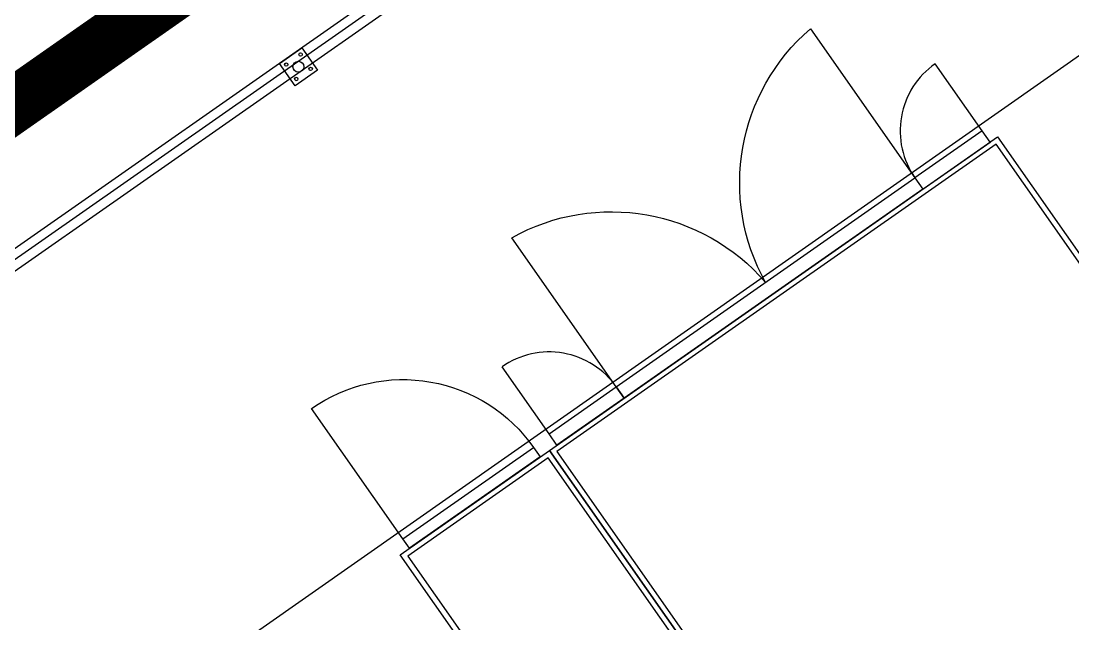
# Model space of a CAD drawing. Header units: millimetres. Extents: x 152904052 to 153933663, y 538271515 to 539240469.
# Drawn here: x 153332795 to 153338566, y 538935304 to 538938614 of the extents above; entities that cross this region are included whole.
import ezdxf

# ---------------------------------------------------------------- set-up
doc = ezdxf.new("R2010")
doc.units = ezdxf.units.MM
for name, color, linetype in [('FENC', 7, 'Continuous'), ('POWR', 5, 'Continuous'), ('SCHM', 9, 'Continuous')]:
    doc.layers.add(name, color=color, linetype=linetype)

msp = doc.modelspace()

# ---------------------------------------------------------------- linework, layer by layer
at = {"layer": 'FENC'}
for p, q in [((153350654.2, 538949893.6), (153326364, 538932885.5)), ((153350622.1, 538949810.2), (153326454.9, 538932888)), ((153334273.2, 538938423.6), (153334335.4, 538938467.1)), ((153334335.4, 538938467.1), (153334421.4, 538938344.2))]:
    msp.add_line(p, q, dxfattribs=at)
msp.add_lwpolyline([(153334421.4, 538938344.2), (153334298.5, 538938258.2), (153334212.5, 538938381), (153334335.4, 538938467.1)], close=True, dxfattribs=at)
for centre, radius in [((153334328.8, 538938429.6), 9.49), ((153334250, 538938374.4), 9.49), ((153334317, 538938362.6), 30), ((153334317, 538938362.6), 30), ((153334384, 538938350.8), 9.49), ((153334305.1, 538938295.6), 9.49)]:
    msp.add_circle(centre, radius, dxfattribs=at)
at = {"layer": 'POWR', "color": 7}
for points in [[(153330841.6, 538928976.8), (153328958.8, 538931665.8), (153359501.3, 538953081.9), (153361398.2, 538950372.8), (153330841.6, 538928976.8)], [(153338067.8, 538938010.3), (153337809.7, 538938378.9)], [(153335692.2, 538936346.9), (153335434.1, 538936715.5)]]:
    msp.add_lwpolyline(points, dxfattribs=at)
for points in [[(153336060.8, 538936605), (153335487.3, 538937424.2, -0.356268), (153336880, 538937178.6, -0.356268), (153337125.6, 538938571.3), (153337699.1, 538937752.2)], [(153334890.5, 538935770.2), (153334388.6, 538936487, -0.414214), (153335607.2, 538936272.1)]]:
    msp.add_lwpolyline(points, format="xyb", dxfattribs=at)
for points in [[(153338067.8, 538938010.3), (153337699.1, 538937752.2), (153337742.2, 538937690.7), (153338110.8, 538937948.8)], [(153337415, 538933799.3), (153335694.3, 538936256.8), (153338151.8, 538937977.5), (153339872.5, 538935520.1)], [(153335733.9, 538936249.8), (153337422, 538933839), (153339832.8, 538935527.1), (153338144.8, 538937937.8)], [(153336060.8, 538936605), (153337699.1, 538937752.2), (153337742.2, 538937690.7), (153336103.9, 538936543.6)], [(153335692.2, 538936346.9), (153336060.8, 538936605), (153336103.9, 538936543.6), (153335735.2, 538936285.5)], [(153334890.5, 538935770.2), (153335607.2, 538936272.1), (153335643.1, 538936220.9), (153334926.3, 538935719)], [(153336595.8, 538933225.7), (153334875.1, 538935683.2), (153335694.3, 538936256.8), (153337415, 538933799.3)], [(153334916.9, 538935675.9), (153336604.1, 538933266.3), (153337374.1, 538933805.5), (153335686.9, 538936215)]]:
    msp.add_lwpolyline(points, close=True, dxfattribs=at)
for centre, start, end in [((153338067.8, 538938010.3), 124.99999, 215.00001), ((153335692.2, 538936346.9), 34.99999, 125.00001)]:
    msp.add_arc(centre, 450, start, end, dxfattribs=at)
at = {"layer": 'SCHM', "const_width": 300}
msp.add_lwpolyline([(153077550.5, 538759454.5), (153361796.3, 538958485.6), (153516377.8, 538737720.2)], dxfattribs=at)
at = {"layer": 'SCHM', "ltscale": 0.0008}
msp.add_lwpolyline([(153366376.8, 538951072.2), (153361816.9, 538957584.4), (153228090.6, 538863948.3, 0.834855), (153228502, 538863054.5, -0.109729), (153240180.9, 538863442.7, 0.201726), (153241696.6, 538863770.2), (153243176.3, 538864806.3), (153240193.7, 538869065.9), (153321798, 538926205.8)], format="xyb", dxfattribs=at)

doc.saveas('drawing.dxf')
